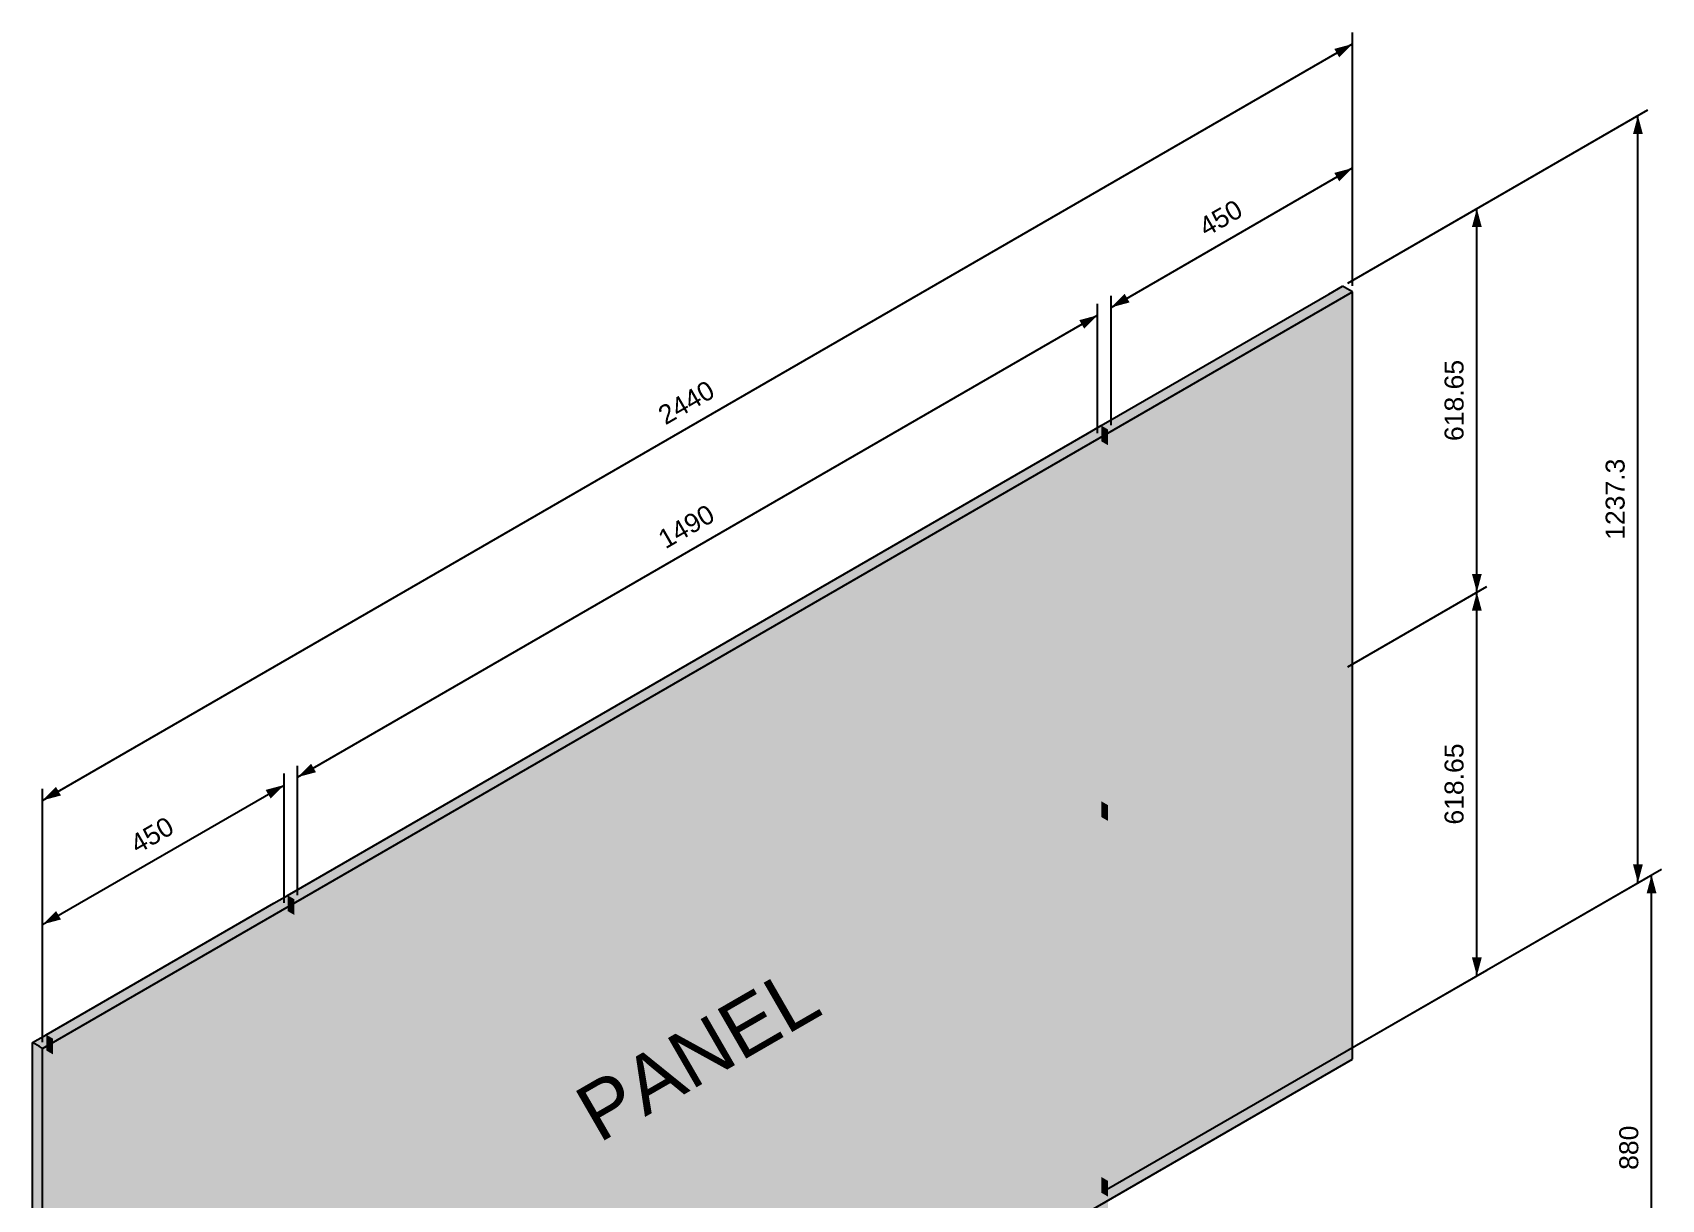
# Model space of a CAD drawing. Header units: millimetres. Extents: x -608 to 7350, y -13388 to 3808.
# Drawn here: x -13 to 2132, y -5470 to -3934 of the extents above; entities that cross this region are included whole.
import ezdxf
from ezdxf.enums import TextEntityAlignment as Align

# ---------------------------------------------------------------- set-up
doc = ezdxf.new("R2010")
doc.units = ezdxf.units.MM
doc.header["$LTSCALE"] = 10
for name, color, linetype in [('01_MADERA', 4, 'Continuous'), ('03_COTAS', 2, 'Continuous'), ('04_TEXTO', 7, 'Continuous'), ('05_PANEL', 5, 'Continuous'), ('08_RELLENOS', 9, 'Continuous')]:
    doc.layers.add(name, color=color, linetype=linetype)
doc.styles.add('PLANO', font='arial.ttf')

msp = doc.modelspace()

# ---------------------------------------------------------------- hatches: boundary and pattern name
at = {"layer": '03_COTAS'}
for points in [[(1725.341, -3948.507), (1701.192, -3954.978), (1707.663, -3966.185)], [(2101.026, -4042.935), (2094.556, -4067.083), (2107.497, -4067.083)], [(1725.341, -4111.807), (1701.192, -4118.277), (1707.663, -4129.484)], [(1888.894, -4165.41), (1882.424, -4189.558), (1895.365, -4189.558)], [(1407.425, -4295.355), (1431.573, -4288.885), (1425.103, -4277.677)], [(1389.465, -4305.725), (1365.317, -4312.195), (1371.787, -4323.402)], [(1888.894, -4670.535), (1895.365, -4646.387), (1882.424, -4646.387)], [(1888.894, -4670.535), (1882.424, -4694.683), (1895.365, -4694.683)], [(335.876, -4914.015), (360.024, -4907.544), (353.553, -4896.337)], [(0, -4944.633), (24.148, -4938.163), (17.678, -4926.955)], [(317.915, -4924.384), (293.767, -4930.855), (300.238, -4942.062)], [(2101.026, -5053.186), (2107.497, -5029.038), (2094.556, -5029.038)], [(2118.987, -5042.817), (2112.516, -5066.965), (2125.457, -5066.965)], [(0, -5107.932), (24.148, -5101.462), (17.678, -5090.255)], [(1888.894, -5175.661), (1895.365, -5151.513), (1882.424, -5151.513)]]:
    msp.add_hatch(color=256, dxfattribs=at).paths.add_polyline_path(points)
at = {"layer": '08_RELLENOS', "true_color": 0xcdb991}
for points in [[(1703.137, -4283.026), (1721.098, -4272.656), (1712.118, -4267.472), (1694.157, -4277.841)], [(1628.149, -4326.321), (1703.137, -4283.026), (1694.157, -4277.841), (1619.168, -4321.136)], [(1553.16, -4369.615), (1628.149, -4326.321), (1619.168, -4321.136), (1544.18, -4364.431)], [(1478.171, -4412.91), (1553.16, -4369.615), (1544.18, -4364.431), (1469.191, -4407.725)], [(1403.183, -4456.205), (1478.171, -4412.91), (1469.191, -4407.725), (1394.202, -4451.02)], [(1304.177, -4513.366), (1385.222, -4466.574), (1376.242, -4461.39), (1295.197, -4508.181)], [(1385.222, -4466.574), (1403.183, -4456.205), (1394.202, -4451.02), (1376.242, -4461.39)], [(1223.132, -4560.157), (1304.177, -4513.366), (1295.197, -4508.181), (1214.151, -4554.973)], [(1142.086, -4606.949), (1223.132, -4560.157), (1214.151, -4554.973), (1133.106, -4601.764)], [(1061.041, -4653.741), (1142.086, -4606.949), (1133.106, -4601.764), (1052.061, -4648.556)], [(979.996, -4700.532), (1061.041, -4653.741), (1052.061, -4648.556), (971.015, -4695.347)], [(898.95, -4747.324), (979.996, -4700.532), (971.015, -4695.347), (889.97, -4742.139)], [(817.905, -4794.115), (898.95, -4747.324), (889.97, -4742.139), (808.925, -4788.93)], [(1628.149, -4821.077), (1703.137, -4777.782), (1694.157, -4772.597), (1619.168, -4815.892)], [(736.86, -4840.907), (817.905, -4794.115), (808.925, -4788.93), (727.879, -4835.722)], [(1553.16, -4864.372), (1628.149, -4821.077), (1619.168, -4815.892), (1544.18, -4859.187)], [(655.814, -4887.698), (736.86, -4840.907), (727.879, -4835.722), (646.834, -4882.513)], [(1478.171, -4907.666), (1553.16, -4864.372), (1544.18, -4859.187), (1469.191, -4902.482)], [(574.769, -4934.49), (655.814, -4887.698), (646.834, -4882.513), (565.789, -4929.305)], [(1403.183, -4950.961), (1478.171, -4907.666), (1469.191, -4902.482), (1394.202, -4945.776)], [(493.724, -4981.281), (574.769, -4934.49), (565.789, -4929.305), (484.743, -4976.097)], [(412.678, -5028.073), (493.724, -4981.281), (484.743, -4976.097), (403.698, -5022.888)], [(1304.177, -5008.122), (1385.222, -4961.331), (1376.242, -4956.146), (1295.197, -5002.937)], [(1223.132, -5054.914), (1304.177, -5008.122), (1295.197, -5002.937), (1214.151, -5049.729)], [(331.633, -5074.864), (412.678, -5028.073), (403.698, -5022.888), (322.653, -5069.68)], [(1142.086, -5101.705), (1223.132, -5054.914), (1214.151, -5049.729), (1133.106, -5096.52)], [(238.684, -5128.529), (313.673, -5085.234), (304.692, -5080.049), (229.704, -5123.344)], [(313.673, -5085.234), (331.633, -5074.864), (322.653, -5069.68), (304.692, -5080.049)], [(1061.041, -5148.497), (1142.086, -5101.705), (1133.106, -5096.52), (1052.061, -5143.312)], [(163.695, -5171.823), (238.684, -5128.529), (229.704, -5123.344), (154.715, -5166.639)], [(979.996, -5195.288), (1061.041, -5148.497), (1052.061, -5143.312), (971.015, -5190.103)], [(88.707, -5215.118), (163.695, -5171.823), (154.715, -5166.639), (79.726, -5209.933)], [(898.95, -5242.08), (979.996, -5195.288), (971.015, -5190.103), (889.97, -5236.895)], [(13.718, -5258.413), (88.707, -5215.118), (79.726, -5209.933), (4.738, -5253.228)], [(-4.243, -5268.782), (13.718, -5258.413), (4.738, -5253.228), (-13.223, -5263.598)], [(817.905, -5288.871), (898.95, -5242.08), (889.97, -5236.895), (808.925, -5283.687)], [(1628.149, -5315.833), (1703.137, -5272.538), (1694.157, -5267.353), (1619.168, -5310.648)], [(736.86, -5335.663), (817.905, -5288.871), (808.925, -5283.687), (727.879, -5330.478)], [(1553.16, -5359.128), (1628.149, -5315.833), (1619.168, -5310.648), (1544.18, -5353.943)], [(655.814, -5382.454), (736.86, -5335.663), (727.879, -5330.478), (646.834, -5377.27)], [(1478.171, -5402.422), (1553.16, -5359.128), (1544.18, -5353.943), (1469.191, -5397.238)], [(574.769, -5429.246), (655.814, -5382.454), (646.834, -5377.27), (565.789, -5424.061)], [(1403.183, -5445.717), (1478.171, -5402.422), (1469.191, -5397.238), (1394.202, -5440.532)], [(493.724, -5476.037), (574.769, -5429.246), (565.789, -5424.061), (484.743, -5470.853)], [(1304.177, -5502.878), (1385.222, -5456.087), (1376.242, -5450.902), (1295.197, -5497.693)]]:
    msp.add_hatch(color=7, dxfattribs=at).paths.add_polyline_path(points)
at = {"layer": '08_RELLENOS', "true_color": 0x2071ac}
msp.add_hatch(color=7, dxfattribs=at).paths.add_polyline_path([(0, -5271.232), (1725.341, -4275.106), (1721.098, -4272.656), (-4.243, -5268.782)])
at = {"layer": '08_RELLENOS', "true_color": 0x1d679d}
msp.add_hatch(color=7, dxfattribs=at).paths.add_polyline_path([(0, -6281.483), (1725.341, -5285.357), (1725.341, -4275.106), (0, -5271.232)])
at = {"layer": '08_RELLENOS', "true_color": 0xbba984}
for points in [[(1628.149, -4347.06), (1703.137, -4303.765), (1703.137, -4283.026), (1628.149, -4326.321)], [(1703.137, -4374.867), (1721.098, -4364.497), (1721.098, -4272.656), (1703.137, -4283.026)], [(1553.16, -4390.354), (1628.149, -4347.06), (1628.149, -4326.321), (1553.16, -4369.615)], [(1478.171, -4433.649), (1553.16, -4390.354), (1553.16, -4369.615), (1478.171, -4412.91)], [(1703.137, -4466.708), (1721.098, -4456.339), (1721.098, -4364.497), (1703.137, -4374.867)], [(1403.183, -4476.944), (1478.171, -4433.649), (1478.171, -4412.91), (1403.183, -4456.205)], [(1385.222, -4562.617), (1403.183, -4552.248), (1403.183, -4456.205), (1385.222, -4466.574)], [(1703.137, -4558.549), (1721.098, -4548.18), (1721.098, -4456.339), (1703.137, -4466.708)], [(1304.177, -4534.105), (1385.222, -4487.313), (1385.222, -4466.574), (1304.177, -4513.366)], [(1223.132, -4580.896), (1304.177, -4534.105), (1304.177, -4513.366), (1223.132, -4560.157)], [(1142.086, -4627.688), (1223.132, -4580.896), (1223.132, -4560.157), (1142.086, -4606.949)], [(1385.222, -4658.66), (1403.183, -4648.29), (1403.183, -4552.248), (1385.222, -4562.617)], [(1703.137, -4650.39), (1721.098, -4640.021), (1721.098, -4548.18), (1703.137, -4558.549)], [(1061.041, -4674.48), (1142.086, -4627.688), (1142.086, -4606.949), (1061.041, -4653.741)], [(979.996, -4721.271), (1061.041, -4674.48), (1061.041, -4653.741), (979.996, -4700.532)], [(1385.222, -4754.702), (1403.183, -4744.333), (1403.183, -4648.29), (1385.222, -4658.66)], [(1703.137, -4742.231), (1721.098, -4731.862), (1721.098, -4640.021), (1703.137, -4650.39)], [(898.95, -4768.063), (979.996, -4721.271), (979.996, -4700.532), (898.95, -4747.324)], [(1703.137, -4834.072), (1721.098, -4823.703), (1721.098, -4731.862), (1703.137, -4742.231)], [(817.905, -4814.854), (898.95, -4768.063), (898.95, -4747.324), (817.905, -4794.115)], [(1385.222, -4850.745), (1403.183, -4840.376), (1403.183, -4744.333), (1385.222, -4754.702)], [(1628.149, -4841.816), (1703.137, -4798.521), (1703.137, -4777.782), (1628.149, -4821.077)], [(736.86, -4861.646), (817.905, -4814.854), (817.905, -4794.115), (736.86, -4840.907)], [(1553.16, -4885.111), (1628.149, -4841.816), (1628.149, -4821.077), (1553.16, -4864.372)], [(1703.137, -4925.913), (1721.098, -4915.544), (1721.098, -4823.703), (1703.137, -4834.072)], [(655.814, -4908.437), (736.86, -4861.646), (736.86, -4840.907), (655.814, -4887.698)], [(1385.222, -4946.788), (1403.183, -4936.418), (1403.183, -4840.376), (1385.222, -4850.745)], [(1478.171, -4928.405), (1553.16, -4885.111), (1553.16, -4864.372), (1478.171, -4907.666)], [(574.769, -4955.229), (655.814, -4908.437), (655.814, -4887.698), (574.769, -4934.49)], [(1403.183, -4971.7), (1478.171, -4928.405), (1478.171, -4907.666), (1403.183, -4950.961)], [(1703.137, -5017.754), (1721.098, -5007.385), (1721.098, -4915.544), (1703.137, -4925.913)], [(493.724, -5002.02), (574.769, -4955.229), (574.769, -4934.49), (493.724, -4981.281)], [(1385.222, -5042.83), (1403.183, -5032.461), (1403.183, -4936.418), (1385.222, -4946.788)], [(1304.177, -5028.861), (1385.222, -4982.07), (1385.222, -4961.331), (1304.177, -5008.122)], [(412.678, -5048.812), (493.724, -5002.02), (493.724, -4981.281), (412.678, -5028.073)], [(1223.132, -5075.653), (1304.177, -5028.861), (1304.177, -5008.122), (1223.132, -5054.914)], [(1703.137, -5109.595), (1721.098, -5099.226), (1721.098, -5007.385), (1703.137, -5017.754)], [(331.633, -5095.603), (412.678, -5048.812), (412.678, -5028.073), (331.633, -5074.864)], [(1385.222, -5138.873), (1403.183, -5128.504), (1403.183, -5032.461), (1385.222, -5042.83)], [(1142.086, -5122.444), (1223.132, -5075.653), (1223.132, -5054.914), (1142.086, -5101.705)], [(313.673, -5181.277), (331.633, -5170.907), (331.633, -5074.864), (313.673, -5085.234)], [(238.684, -5149.268), (313.673, -5105.973), (313.673, -5085.234), (238.684, -5128.529)], [(1061.041, -5169.236), (1142.086, -5122.444), (1142.086, -5101.705), (1061.041, -5148.497)], [(1703.137, -5201.436), (1721.098, -5191.067), (1721.098, -5099.226), (1703.137, -5109.595)], [(163.695, -5192.562), (238.684, -5149.268), (238.684, -5128.529), (163.695, -5171.823)], [(1385.222, -5234.916), (1403.183, -5224.546), (1403.183, -5128.504), (1385.222, -5138.873)], [(979.996, -5216.027), (1061.041, -5169.236), (1061.041, -5148.497), (979.996, -5195.288)], [(88.707, -5235.857), (163.695, -5192.562), (163.695, -5171.823), (88.707, -5215.118)], [(313.673, -5277.319), (331.633, -5266.95), (331.633, -5170.907), (313.673, -5181.277)], [(1703.137, -5293.277), (1721.098, -5282.908), (1721.098, -5191.067), (1703.137, -5201.436)], [(898.95, -5262.819), (979.996, -5216.027), (979.996, -5195.288), (898.95, -5242.08)], [(13.718, -5279.152), (88.707, -5235.857), (88.707, -5215.118), (13.718, -5258.413)], [(1385.222, -5330.959), (1403.183, -5320.589), (1403.183, -5224.546), (1385.222, -5234.916)], [(817.905, -5309.61), (898.95, -5262.819), (898.95, -5242.08), (817.905, -5288.871)], [(-4.243, -5360.623), (13.718, -5350.254), (13.718, -5258.413), (-4.243, -5268.782)], [(313.673, -5373.362), (331.633, -5362.992), (331.633, -5266.95), (313.673, -5277.319)], [(1628.149, -5336.572), (1703.137, -5293.277), (1703.137, -5272.538), (1628.149, -5315.833)], [(736.86, -5356.402), (817.905, -5309.61), (817.905, -5288.871), (736.86, -5335.663)], [(1553.16, -5379.867), (1628.149, -5336.572), (1628.149, -5315.833), (1553.16, -5359.128)], [(655.814, -5403.193), (736.86, -5356.402), (736.86, -5335.663), (655.814, -5382.454)], [(1385.222, -5427.001), (1403.183, -5416.632), (1403.183, -5320.589), (1385.222, -5330.959)], [(-4.243, -5452.464), (13.718, -5442.095), (13.718, -5350.254), (-4.243, -5360.623)], [(313.673, -5469.405), (331.633, -5459.035), (331.633, -5362.992), (313.673, -5373.362)], [(1478.171, -5423.161), (1553.16, -5379.867), (1553.16, -5359.128), (1478.171, -5402.422)], [(574.769, -5449.985), (655.814, -5403.193), (655.814, -5382.454), (574.769, -5429.246)], [(1403.183, -5466.456), (1478.171, -5423.161), (1478.171, -5402.422), (1403.183, -5445.717)], [(1385.222, -5523.044), (1403.183, -5512.674), (1403.183, -5416.632), (1385.222, -5427.001)], [(-4.243, -5544.305), (13.718, -5533.936), (13.718, -5442.095), (-4.243, -5452.464)], [(493.724, -5496.776), (574.769, -5449.985), (574.769, -5429.246), (493.724, -5476.037)], [(313.673, -5565.447), (331.633, -5555.078), (331.633, -5459.035), (313.673, -5469.405)], [(1304.177, -5523.617), (1385.222, -5476.826), (1385.222, -5456.087), (1304.177, -5502.878)]]:
    msp.add_hatch(color=7, dxfattribs=at).paths.add_polyline_path(points)
at = {"layer": '08_RELLENOS', "true_color": 0xaa9978}
for points in [[(1694.157, -4369.682), (1703.137, -4374.867), (1703.137, -4283.026), (1694.157, -4277.841)], [(1694.157, -4461.523), (1703.137, -4466.708), (1703.137, -4374.867), (1694.157, -4369.682)], [(1376.242, -4557.432), (1385.222, -4562.617), (1385.222, -4466.574), (1376.242, -4461.39)], [(1394.202, -4471.759), (1403.183, -4476.944), (1403.183, -4456.205), (1394.202, -4451.02)], [(1694.157, -4553.364), (1703.137, -4558.549), (1703.137, -4466.708), (1694.157, -4461.523)], [(1376.242, -4653.475), (1385.222, -4658.66), (1385.222, -4562.617), (1376.242, -4557.432)], [(1694.157, -4645.205), (1703.137, -4650.39), (1703.137, -4558.549), (1694.157, -4553.364)], [(1376.242, -4749.518), (1385.222, -4754.702), (1385.222, -4658.66), (1376.242, -4653.475)], [(1694.157, -4737.046), (1703.137, -4742.231), (1703.137, -4650.39), (1694.157, -4645.205)], [(1694.157, -4828.887), (1703.137, -4834.072), (1703.137, -4742.231), (1694.157, -4737.046)], [(1376.242, -4845.56), (1385.222, -4850.745), (1385.222, -4754.702), (1376.242, -4749.518)], [(1376.242, -4941.603), (1385.222, -4946.788), (1385.222, -4850.745), (1376.242, -4845.56)], [(1694.157, -4920.728), (1703.137, -4925.913), (1703.137, -4834.072), (1694.157, -4828.887)], [(1694.157, -5012.569), (1703.137, -5017.754), (1703.137, -4925.913), (1694.157, -4920.728)], [(1376.242, -5037.646), (1385.222, -5042.83), (1385.222, -4946.788), (1376.242, -4941.603)], [(1394.202, -4966.515), (1403.183, -4971.7), (1403.183, -4950.961), (1394.202, -4945.776)], [(1694.157, -5104.41), (1703.137, -5109.595), (1703.137, -5017.754), (1694.157, -5012.569)], [(1376.242, -5133.688), (1385.222, -5138.873), (1385.222, -5042.83), (1376.242, -5037.646)], [(304.692, -5176.092), (313.673, -5181.277), (313.673, -5085.234), (304.692, -5080.049)], [(322.653, -5090.419), (331.633, -5095.603), (331.633, -5074.864), (322.653, -5069.68)], [(1694.157, -5196.251), (1703.137, -5201.436), (1703.137, -5109.595), (1694.157, -5104.41)], [(1376.242, -5229.731), (1385.222, -5234.916), (1385.222, -5138.873), (1376.242, -5133.688)], [(304.692, -5272.134), (313.673, -5277.319), (313.673, -5181.277), (304.692, -5176.092)], [(1694.157, -5288.092), (1703.137, -5293.277), (1703.137, -5201.436), (1694.157, -5196.251)], [(1376.242, -5325.774), (1385.222, -5330.959), (1385.222, -5234.916), (1376.242, -5229.731)], [(4.738, -5273.967), (13.718, -5279.152), (13.718, -5258.413), (4.738, -5253.228)], [(-13.223, -5355.439), (-4.243, -5360.623), (-4.243, -5268.782), (-13.223, -5263.598)], [(304.692, -5368.177), (313.673, -5373.362), (313.673, -5277.319), (304.692, -5272.134)], [(1376.242, -5421.816), (1385.222, -5427.001), (1385.222, -5330.959), (1376.242, -5325.774)], [(-13.223, -5447.28), (-4.243, -5452.464), (-4.243, -5360.623), (-13.223, -5355.439)], [(304.692, -5464.22), (313.673, -5469.405), (313.673, -5373.362), (304.692, -5368.177)], [(1376.242, -5517.859), (1385.222, -5523.044), (1385.222, -5427.001), (1376.242, -5421.816)], [(-13.223, -5539.121), (-4.243, -5544.305), (-4.243, -5452.464), (-13.223, -5447.28)], [(1394.202, -5461.271), (1403.183, -5466.456), (1403.183, -5445.717), (1394.202, -5440.532)], [(304.692, -5560.263), (313.673, -5565.447), (313.673, -5469.405), (304.692, -5464.22)]]:
    msp.add_hatch(color=7, dxfattribs=at).paths.add_polyline_path(points)
at = {"layer": '08_RELLENOS', "true_color": 0x1b5e8f}
msp.add_hatch(color=7, dxfattribs=at).paths.add_polyline_path([(-4.243, -6279.034), (0, -6281.483), (0, -5271.232), (-4.243, -5268.782)])

# ---------------------------------------------------------------- linework, layer by layer
at = {"layer": '01_MADERA'}
for p, q in [((1694.157, -4277.841), (1712.118, -4267.472)), ((1721.098, -4272.656), (1712.118, -4267.472)), ((1394.202, -4451.02), (1694.157, -4277.841)), ((322.653, -5069.68), (1376.242, -4461.39)), ((1376.242, -4461.39), (1394.202, -4451.02)), ((4.738, -5253.228), (304.692, -5080.049)), ((304.692, -5080.049), (322.653, -5069.68)), ((-13.223, -5263.598), (4.738, -5253.228)), ((-4.243, -5268.782), (-13.223, -5263.598)), ((-13.223, -6273.849), (-13.223, -5263.598))]:
    msp.add_line(p, q, dxfattribs=at)
at = {"layer": '03_COTAS'}
for p, q in [((1725.341, -4267.106), (1725.341, -3933.507)), ((0, -4944.633), (1725.341, -3948.507)), ((1719.046, -4263.472), (2114.017, -4035.435)), ((2101.026, -5053.186), (2101.026, -4042.935)), ((1725.341, -4267.106), (1725.341, -4096.807)), ((1407.425, -4295.355), (1725.341, -4111.807)), ((1719.046, -4263.472), (1901.885, -4157.91)), ((1888.894, -4670.535), (1888.894, -4165.41)), ((1407.425, -4450.654), (1407.425, -4280.355)), ((335.876, -4914.015), (1389.465, -4305.725)), ((1389.465, -4461.024), (1389.465, -4290.725)), ((1719.046, -4768.597), (1901.885, -4663.035)), ((1719.046, -4768.597), (1901.885, -4663.035)), ((1888.894, -5175.661), (1888.894, -4670.535)), ((317.915, -5079.683), (317.915, -4909.384)), ((335.876, -5069.314), (335.876, -4899.015)), ((0, -5107.932), (317.915, -4924.384)), ((0, -5263.232), (0, -4929.633)), ((1401.131, -5457.271), (2131.977, -5035.317)), ((1719.046, -5273.723), (2114.017, -5045.686)), ((2118.987, -5761.334), (2118.987, -5042.817)), ((0, -5263.232), (0, -5092.932)), ((1719.046, -5273.723), (1901.885, -5168.161))]:
    msp.add_line(p, q, dxfattribs=at)
at = {"layer": '05_PANEL'}
for p, q in [((0, -5271.232), (1725.341, -4275.106)), ((1725.341, -4275.106), (1721.098, -4272.656)), ((1725.341, -5285.357), (1725.341, -4275.106)), ((0, -5271.232), (-4.243, -5268.782)), ((0, -6281.483), (0, -5271.232)), ((0, -6281.483), (1725.341, -5285.357))]:
    msp.add_line(p, q, dxfattribs=at)

# ---------------------------------------------------------------- texts
at = {"layer": '03_COTAS', "style": 'PLANO'}
for s, rotation, p in [('450', 30, (1561.383, -4194.921)), ('618.65', 90, (1878.894, -4417.972)), ('2440', 30, (857.67, -4437.91)), ('1237.3', 90, (2091.026, -4548.061)), ('1490', 30, (857.67, -4601.209)), ('618.65', 90, (1878.894, -4923.098)), ('450', 30, (153.958, -5007.498)), ('880', 90, (2108.987, -5402.075))]:
    msp.add_text(s, height=25, rotation=rotation, dxfattribs=at).set_placement(p, align=Align.BOTTOM_CENTER)
at = {"layer": '04_TEXTO', "style": 'PLANO'}
msp.add_text('PANEL', height=75, rotation=30, dxfattribs=at).set_placement((862.67, -5278.294), align=Align.MIDDLE_CENTER)

doc.saveas('drawing.dxf')
